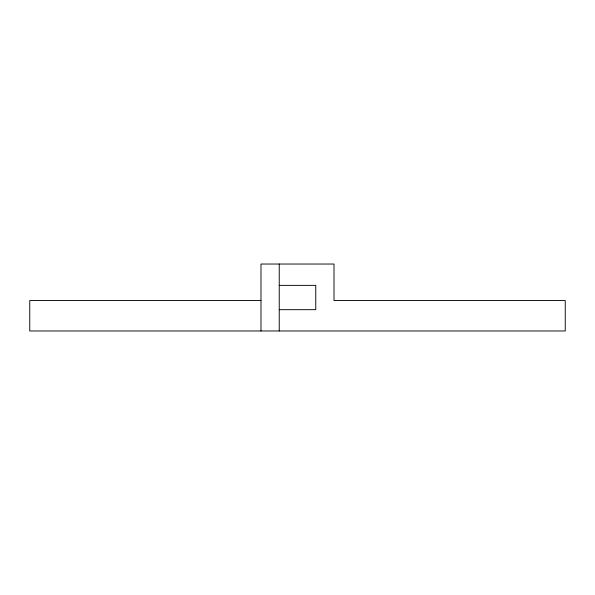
<?xml version="1.0" encoding="UTF-8"?>
<svg xmlns="http://www.w3.org/2000/svg" width="595" height="595" viewBox="0 0 595 595"><rect width="100%" height="100%" fill="white"/><g stroke="black" fill="none" stroke-linecap="round" stroke-linejoin="round"><path stroke-width="0.89" d="M279.241 285.369L315.759 285.369L315.759 309.668L279.241 309.668M260.989 300.542L29.75 300.542L29.75 330.969L565.25 330.969L565.25 300.542L334.011 300.542L334.011 264.031L260.989 264.031L260.989 330.969M279.241 264.031L279.241 330.969"/></g></svg>
